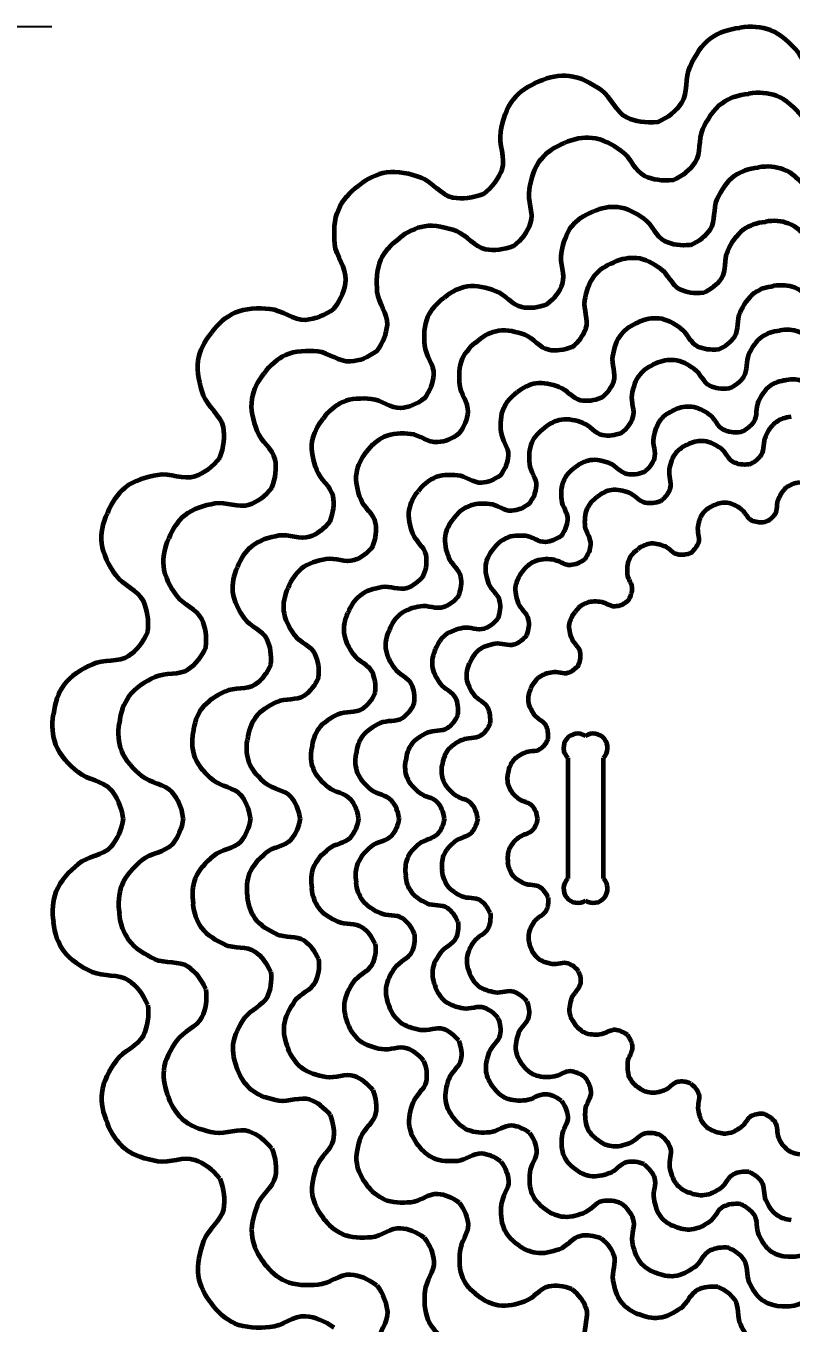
# Model space of a CAD drawing. Header units: millimetres. Extents: x -62 to 553, y -34 to 392.
# Drawn here: x 373.1 to 458.7, y 47.9 to 193 of the extents above; entities that cross this region are included whole.
import ezdxf

# ---------------------------------------------------------------- set-up
doc = ezdxf.new("R2010")
doc.units = ezdxf.units.MM
doc.linetypes.add('K5LT32768', pattern=[0])
doc.linetypes.add('K5LT_THIN', pattern=[0])
doc.styles.add('KDIMTEXTSTYLE', font='GOST_AU.SHX', dxfattribs={"width": 0.96, "oblique": 15, "height": 5})
doc.dimstyles.new('KDIMSTYLE (1.00)', dxfattribs={"dimtxt": 5, "dimasz": 1, "dimexe": 2, "dimexo": 0, "dimgap": 1, "dimtad": 1, "dimtxsty": 'KDIMTEXTSTYLE', "dimsah": 1, "dimcen": 0, "dimdle": 1, "dimadec": 0, "dimazin": 0, "dimtfac": 0.667, "dimtmove": 0, "dimatfit": 3, "dimfxl": 1, "dimtvp": 1, "dimtolj": 1, "dimtzin": 0, "dimarcsym": 0})

# ---------------------------------------------------------------- blocks, each defined once
blk = doc.blocks.new('KDIMARROW_01')
blk.add_hatch(color=0).paths.add_polyline_path([(0, 0), (-5, 0.66), (-4.5, 0), (-5, -0.66)])
at = {"color": 0, "linetype": 'K5LT_THIN', "lineweight": 18}
for p, q in [((-4.5, 0), (-5, 0.66)), ((-5, 0.66), (0, 0)), ((0, 0), (-5, -0.66)), ((-5, -0.66), (-4.5, 0)), ((0, 0), (-1, 0))]:
    blk.add_line(p, q, dxfattribs=at)

msp = doc.modelspace()

# ---------------------------------------------------------------- linework, layer by layer
at = {"color": 30, "linetype": 'K5LT32768', "lineweight": 60, "true_color": 0xff8000}
for p, q in [((433.708, 111.125), (433.708, 97.615)), ((437.708, 97.615), (437.708, 111.125))]:
    msp.add_line(p, q, dxfattribs=at)
for centre, start, end in [((434.83, 112.248), 56.4451, 225), ((436.585, 112.248), 315, 123.5549), ((434.83, 96.493), 135, 303.5549), ((436.585, 96.493), 236.4451, 45)]:
    msp.add_arc(centre, 1.588, start, end, dxfattribs=at)
for points in [[(443.745, 182.292), (444.95, 182.819), (445.859, 183.534), (446.473, 184.437), (447.21, 185.521), (446.829, 187.267), (447.402, 188.502), (447.944, 189.67), (448.712, 190.952), (449.736, 191.682), (450.629, 192.319), (451.709, 192.712), (452.976, 192.84)], [(464.624, 185.041), (463.323, 185.238), (462.26, 185.693), (461.433, 186.406), (460.441, 187.263), (460.357, 189.048), (459.484, 190.093), (458.658, 191.08), (457.584, 192.12), (456.407, 192.56), (455.379, 192.945), (454.234, 193.044), (452.976, 192.84)], [(443.745, 182.292), (442.437, 182.146), (441.292, 182.311), (440.31, 182.785), (439.129, 183.356), (438.586, 185.059), (437.472, 185.841), (436.419, 186.582), (435.113, 187.308), (433.861, 187.429), (432.769, 187.534), (431.638, 187.334), (430.476, 186.811)], [(424.288, 174.233), (425.316, 175.054), (426.01, 175.98), (426.369, 177.011), (426.8, 178.249), (425.98, 179.837), (426.214, 181.178), (426.435, 182.446), (426.845, 183.883), (427.645, 184.854), (428.343, 185.7), (429.284, 186.359), (430.476, 186.811)], [(445.486, 175.793), (446.591, 176.277), (447.424, 176.932), (447.987, 177.759), (448.662, 178.753), (448.313, 180.354), (448.838, 181.485), (449.335, 182.556), (450.039, 183.731), (450.977, 184.4), (451.796, 184.984), (452.786, 185.344), (453.948, 185.462)], [(464.624, 178.313), (463.431, 178.494), (462.457, 178.911), (461.7, 179.564), (460.79, 180.35), (460.713, 181.986), (459.912, 182.943), (459.155, 183.849), (458.171, 184.802), (457.092, 185.205), (456.15, 185.557), (455.101, 185.649), (453.948, 185.462)], [(445.486, 175.793), (444.287, 175.66), (443.238, 175.81), (442.337, 176.245), (441.255, 176.768), (440.758, 178.329), (439.737, 179.047), (438.771, 179.725), (437.574, 180.391), (436.427, 180.501), (435.426, 180.598), (434.389, 180.414), (433.324, 179.935)], [(427.652, 168.407), (428.594, 169.159), (429.23, 170.008), (429.559, 170.952), (429.954, 172.087), (429.203, 173.543), (429.417, 174.772), (429.62, 175.935), (429.996, 177.252), (430.729, 178.141), (431.369, 178.917), (432.232, 179.521), (433.324, 179.935)], [(447.433, 168.526), (448.426, 168.96), (449.174, 169.549), (449.679, 170.292), (450.286, 171.184), (449.973, 172.622), (450.445, 173.639), (450.891, 174.6), (451.523, 175.656), (452.366, 176.257), (453.101, 176.781), (453.99, 177.105), (455.034, 177.21)], [(464.624, 170.789), (463.553, 170.952), (462.677, 171.326), (461.997, 171.913), (461.18, 172.618), (461.111, 174.089), (460.392, 174.948), (459.712, 175.761), (458.828, 176.617), (457.858, 176.98), (457.012, 177.296), (456.07, 177.378), (455.034, 177.21)], [(424.288, 174.233), (423.063, 173.754), (421.915, 173.616), (420.843, 173.82), (419.555, 174.066), (418.589, 175.57), (417.311, 176.038), (416.102, 176.48), (414.653, 176.844), (413.412, 176.637), (412.33, 176.455), (411.289, 175.969), (410.302, 175.164)], [(407.581, 161.413), (408.361, 162.472), (408.791, 163.546), (408.871, 164.634), (408.968, 165.942), (407.764, 167.264), (407.643, 168.62), (407.529, 169.902), (407.553, 171.396), (408.074, 172.54), (408.529, 173.539), (409.268, 174.419), (410.302, 175.164)], [(447.433, 168.526), (446.357, 168.406), (445.414, 168.541), (444.605, 168.932), (443.633, 169.402), (443.186, 170.804), (442.269, 171.448), (441.402, 172.058), (440.326, 172.656), (439.296, 172.755), (438.397, 172.842), (437.465, 172.677), (436.508, 172.246)], [(431.414, 161.891), (432.26, 162.567), (432.831, 163.329), (433.127, 164.177), (433.482, 165.197), (432.807, 166.505), (433, 167.609), (433.182, 168.653), (433.519, 169.836), (434.178, 170.635), (434.752, 171.332), (435.528, 171.874), (436.508, 172.246)], [(427.652, 168.407), (426.529, 167.967), (425.477, 167.841), (424.494, 168.028), (423.314, 168.253), (422.429, 169.632), (421.257, 170.061), (420.149, 170.466), (418.82, 170.8), (417.683, 170.609), (416.692, 170.444), (415.737, 169.998), (414.832, 169.26)], [(448.867, 163.175), (449.777, 163.573), (450.463, 164.113), (450.926, 164.794), (451.482, 165.612), (451.194, 166.93), (451.627, 167.862), (452.036, 168.743), (452.616, 169.711), (453.388, 170.262), (454.062, 170.742), (454.877, 171.039), (455.834, 171.136)], [(464.624, 165.25), (463.642, 165.399), (462.84, 165.742), (462.216, 166.28), (461.467, 166.927), (461.404, 168.274), (460.745, 169.062), (460.121, 169.807), (459.311, 170.592), (458.423, 170.924), (457.647, 171.214), (456.783, 171.289), (455.834, 171.136)], [(412.338, 156.656), (413.053, 157.627), (413.448, 158.611), (413.521, 159.608), (413.609, 160.807), (412.506, 162.018), (412.396, 163.261), (412.291, 164.437), (412.313, 165.806), (412.79, 166.855), (413.207, 167.77), (413.885, 168.577), (414.832, 169.26)], [(448.867, 163.175), (447.88, 163.065), (447.016, 163.189), (446.275, 163.547), (445.384, 163.978), (444.974, 165.263), (444.133, 165.854), (443.338, 166.412), (442.353, 166.961), (441.408, 167.052), (440.584, 167.131), (439.73, 166.98), (438.853, 166.586)], [(434.184, 157.093), (434.96, 157.713), (435.483, 158.412), (435.754, 159.19), (436.079, 160.124), (435.46, 161.323), (435.637, 162.334), (435.804, 163.292), (436.113, 164.376), (436.717, 165.108), (437.244, 165.747), (437.954, 166.244), (438.853, 166.586)], [(464.624, 158.688), (463.748, 158.821), (463.032, 159.128), (462.476, 159.608), (461.807, 160.185), (461.751, 161.387), (461.163, 162.09), (460.607, 162.755), (459.884, 163.455), (459.091, 163.752), (458.399, 164.01), (457.628, 164.077), (456.781, 163.94)], [(417.658, 151.335), (418.301, 152.208), (418.655, 153.092), (418.721, 153.988), (418.8, 155.064), (417.809, 156.153), (417.71, 157.269), (417.616, 158.325), (417.635, 159.555), (418.065, 160.497), (418.439, 161.319), (419.048, 162.043), (419.899, 162.657)], [(431.414, 161.891), (430.405, 161.496), (429.46, 161.383), (428.577, 161.551), (427.517, 161.753), (426.722, 162.992), (425.67, 163.377), (424.674, 163.741), (423.481, 164.04), (422.46, 163.869), (421.569, 163.72), (420.712, 163.32), (419.899, 162.657)], [(450.565, 156.838), (451.377, 157.193), (451.989, 157.674), (452.402, 158.282), (452.898, 159.012), (452.642, 160.188), (453.028, 161.019), (453.393, 161.805), (453.91, 162.668), (454.599, 163.16), (455.2, 163.589), (455.928, 163.853), (456.781, 163.94)], [(407.581, 161.413), (406.522, 160.633), (405.448, 160.203), (404.36, 160.123), (403.052, 160.026), (401.73, 161.23), (400.374, 161.35), (399.092, 161.465), (397.598, 161.441), (396.454, 160.92), (395.455, 160.465), (394.575, 159.726), (393.83, 158.692)], [(437.465, 151.411), (438.157, 151.964), (438.623, 152.588), (438.865, 153.281), (439.156, 154.115), (438.603, 155.185), (438.761, 156.087), (438.91, 156.941), (439.186, 157.909), (439.725, 158.562), (440.194, 159.132), (440.829, 159.576), (441.631, 159.88)], [(450.565, 156.838), (449.685, 156.739), (448.914, 156.85), (448.252, 157.17), (447.457, 157.554), (447.092, 158.7), (446.342, 159.227), (445.632, 159.726), (444.753, 160.215), (443.91, 160.296), (443.175, 160.367), (442.413, 160.232), (441.631, 159.88)], [(394.761, 144.706), (395.24, 145.931), (395.378, 147.079), (395.174, 148.151), (394.928, 149.439), (393.424, 150.404), (392.956, 151.683), (392.514, 152.892), (392.15, 154.341), (392.357, 155.581), (392.538, 156.664), (393.025, 157.705), (393.83, 158.692)], [(434.184, 157.093), (433.259, 156.732), (432.393, 156.628), (431.584, 156.782), (430.612, 156.967), (429.883, 158.103), (428.918, 158.455), (428.006, 158.789), (426.912, 159.064), (425.976, 158.907), (425.16, 158.771), (424.374, 158.404), (423.629, 157.796)], [(451.738, 152.462), (452.481, 152.787), (453.043, 153.228), (453.421, 153.785), (453.876, 154.455), (453.641, 155.532), (453.995, 156.294), (454.329, 157.015), (454.803, 157.806), (455.435, 158.257), (455.986, 158.65), (456.653, 158.892), (457.435, 158.972)], [(464.624, 154.158), (463.821, 154.28), (463.165, 154.561), (462.655, 155.001), (462.042, 155.53), (461.99, 156.632), (461.451, 157.276), (460.942, 157.886), (460.279, 158.527), (459.552, 158.799), (458.918, 159.036), (458.212, 159.098), (457.435, 158.972)], [(421.575, 147.419), (422.164, 148.218), (422.489, 149.028), (422.549, 149.85), (422.622, 150.836), (421.714, 151.834), (421.623, 152.857), (421.536, 153.825), (421.554, 154.952), (421.948, 155.816), (422.291, 156.569), (422.849, 157.233), (423.629, 157.796)], [(412.338, 156.656), (411.367, 155.941), (410.383, 155.546), (409.386, 155.473), (408.187, 155.385), (406.975, 156.487), (405.733, 156.598), (404.557, 156.703), (403.188, 156.681), (402.139, 156.203), (401.224, 155.786), (400.417, 155.109), (399.734, 154.162)], [(451.738, 152.462), (450.931, 152.372), (450.224, 152.473), (449.618, 152.766), (448.889, 153.118), (448.554, 154.169), (447.866, 154.652), (447.216, 155.109), (446.41, 155.558), (445.638, 155.632), (444.964, 155.697), (444.266, 155.573), (443.548, 155.251)], [(400.587, 141.342), (401.027, 142.465), (401.153, 143.517), (400.966, 144.5), (400.741, 145.68), (399.362, 146.565), (398.933, 147.737), (398.528, 148.845), (398.194, 150.174), (398.384, 151.31), (398.55, 152.302), (398.996, 153.257), (399.734, 154.162)], [(439.73, 147.488), (440.364, 147.995), (440.792, 148.566), (441.013, 149.202), (441.28, 149.966), (440.774, 150.947), (440.918, 151.774), (441.055, 152.557), (441.308, 153.444), (441.801, 154.043), (442.232, 154.565), (442.813, 154.972), (443.548, 155.251)], [(437.465, 151.411), (436.64, 151.088), (435.866, 150.996), (435.145, 151.133), (434.277, 151.299), (433.627, 152.312), (432.767, 152.626), (431.952, 152.924), (430.976, 153.169), (430.141, 153.03), (429.413, 152.908), (428.712, 152.58), (428.047, 152.038)], [(453.049, 147.568), (453.717, 147.861), (454.221, 148.257), (454.561, 148.757), (454.97, 149.358), (454.759, 150.327), (455.076, 151.011), (455.377, 151.658), (455.803, 152.369), (456.37, 152.774), (456.865, 153.127), (457.464, 153.345), (458.167, 153.416)], [(464.624, 149.092), (463.903, 149.202), (463.313, 149.454), (462.855, 149.849), (462.305, 150.324), (462.258, 151.314), (461.774, 151.893), (461.316, 152.44), (460.721, 153.017), (460.068, 153.261), (459.499, 153.474), (458.864, 153.529), (458.167, 153.416)], [(417.658, 151.335), (416.786, 150.693), (415.902, 150.339), (415.006, 150.273), (413.93, 150.194), (412.841, 151.184), (411.725, 151.284), (410.669, 151.378), (409.439, 151.359), (408.497, 150.929), (407.675, 150.555), (406.951, 149.946), (406.337, 149.095)], [(426.215, 142.779), (426.74, 143.492), (427.03, 144.215), (427.084, 144.948), (427.149, 145.828), (426.338, 146.719), (426.257, 147.631), (426.18, 148.495), (426.196, 149.501), (426.547, 150.271), (426.853, 150.944), (427.351, 151.536), (428.047, 152.038)], [(442.263, 143.101), (442.832, 143.556), (443.217, 144.069), (443.416, 144.64), (443.655, 145.327), (443.2, 146.207), (443.33, 146.951), (443.453, 147.654), (443.68, 148.451), (444.123, 148.988), (444.51, 149.458), (445.032, 149.823), (445.693, 150.074)], [(453.049, 147.568), (452.324, 147.487), (451.689, 147.579), (451.145, 147.842), (450.49, 148.158), (450.189, 149.102), (449.572, 149.536), (448.988, 149.946), (448.264, 150.349), (447.57, 150.416), (446.964, 150.474), (446.337, 150.363), (445.693, 150.074)], [(407.103, 137.58), (407.498, 138.588), (407.611, 139.534), (407.443, 140.416), (407.241, 141.477), (406.002, 142.272), (405.617, 143.324), (405.253, 144.32), (404.954, 145.513), (405.124, 146.534), (405.273, 147.425), (405.674, 148.282), (406.337, 149.095)], [(439.73, 147.488), (438.973, 147.192), (438.265, 147.107), (437.603, 147.233), (436.808, 147.385), (436.212, 148.313), (435.423, 148.602), (434.677, 148.875), (433.783, 149.099), (433.017, 148.971), (432.349, 148.86), (431.707, 148.56), (431.098, 148.062)], [(454.014, 143.966), (454.627, 144.234), (455.089, 144.597), (455.4, 145.055), (455.775, 145.606), (455.581, 146.494), (455.873, 147.121), (456.148, 147.715), (456.538, 148.366), (457.058, 148.737), (457.512, 149.061), (458.061, 149.26), (458.705, 149.326)], [(421.575, 147.419), (420.776, 146.83), (419.966, 146.505), (419.144, 146.445), (418.158, 146.372), (417.16, 147.28), (416.137, 147.371), (415.169, 147.458), (414.041, 147.44), (413.178, 147.046), (412.424, 146.703), (411.76, 146.145), (411.198, 145.365)], [(429.418, 139.576), (429.9, 140.23), (430.165, 140.892), (430.215, 141.564), (430.274, 142.371), (429.531, 143.187), (429.457, 144.023), (429.386, 144.815), (429.401, 145.737), (429.723, 146.443), (430.003, 147.059), (430.46, 147.602), (431.098, 148.062)], [(411.9, 134.81), (412.262, 135.735), (412.366, 136.601), (412.212, 137.41), (412.027, 138.382), (410.891, 139.111), (410.538, 140.075), (410.205, 140.988), (409.93, 142.082), (410.087, 143.018), (410.223, 143.834), (410.59, 144.62), (411.198, 145.365)], [(444.128, 139.871), (444.65, 140.288), (445.002, 140.758), (445.185, 141.282), (445.404, 141.911), (444.987, 142.718), (445.106, 143.399), (445.219, 144.044), (445.427, 144.774), (445.833, 145.267), (446.188, 145.697), (446.666, 146.032), (447.272, 146.262)], [(454.014, 143.966), (453.35, 143.891), (452.768, 143.975), (452.269, 144.216), (451.669, 144.506), (451.393, 145.371), (450.827, 145.769), (450.292, 146.145), (449.628, 146.514), (448.992, 146.576), (448.437, 146.629), (447.862, 146.527), (447.272, 146.262)], [(394.761, 144.706), (393.939, 143.678), (393.014, 142.984), (391.983, 142.625), (390.745, 142.194), (389.157, 143.014), (387.816, 142.78), (386.548, 142.559), (385.111, 142.149), (384.14, 141.349), (383.294, 140.651), (382.635, 139.71), (382.183, 138.518)], [(442.263, 143.101), (441.583, 142.835), (440.947, 142.759), (440.353, 142.872), (439.639, 143.008), (439.103, 143.842), (438.395, 144.101), (437.724, 144.346), (436.921, 144.548), (436.233, 144.433), (435.633, 144.333), (435.056, 144.063), (434.509, 143.617)], [(426.215, 142.779), (425.502, 142.254), (424.779, 141.964), (424.046, 141.91), (423.165, 141.845), (422.275, 142.656), (421.362, 142.737), (420.499, 142.814), (419.493, 142.798), (418.722, 142.447), (418.05, 142.14), (417.458, 141.643), (416.956, 140.947)], [(433, 135.993), (433.433, 136.581), (433.671, 137.176), (433.716, 137.779), (433.769, 138.504), (433.102, 139.237), (433.035, 139.989), (432.972, 140.7), (432.985, 141.528), (433.274, 142.162), (433.526, 142.716), (433.936, 143.203), (434.509, 143.617)], [(400.587, 141.342), (399.835, 140.399), (398.986, 139.764), (398.041, 139.435), (396.907, 139.039), (395.451, 139.791), (394.222, 139.577), (393.059, 139.374), (391.742, 138.998), (390.853, 138.265), (390.077, 137.625), (389.473, 136.762), (389.058, 135.67)], [(417.583, 131.529), (417.905, 132.354), (417.998, 133.128), (417.861, 133.849), (417.695, 134.717), (416.682, 135.367), (416.367, 136.227), (416.07, 137.041), (415.825, 138.017), (415.964, 138.852), (416.086, 139.581), (416.414, 140.282), (416.956, 140.947)], [(444.128, 139.871), (443.505, 139.627), (442.921, 139.557), (442.377, 139.661), (441.722, 139.786), (441.232, 140.55), (440.582, 140.788), (439.968, 141.012), (439.231, 141.197), (438.601, 141.092), (438.051, 141), (437.522, 140.753), (437.02, 140.343)], [(455.75, 137.487), (456.262, 137.711), (456.649, 138.015), (456.91, 138.398), (457.223, 138.859), (457.061, 139.601), (457.304, 140.126), (457.535, 140.622), (457.861, 141.167), (458.296, 141.478), (458.676, 141.748), (459.135, 141.915), (459.674, 141.97)], [(429.418, 139.576), (428.764, 139.094), (428.102, 138.829), (427.43, 138.779), (426.623, 138.72), (425.807, 139.463), (424.97, 139.537), (424.179, 139.608), (423.257, 139.593), (422.551, 139.271), (421.934, 138.99), (421.391, 138.534), (420.932, 137.896)], [(435.638, 133.356), (436.034, 133.894), (436.253, 134.44), (436.294, 134.993), (436.342, 135.657), (435.731, 136.329), (435.67, 137.018), (435.611, 137.67), (435.624, 138.429), (435.888, 139.01), (436.12, 139.518), (436.495, 139.965), (437.02, 140.343)], [(447.481, 134.062), (447.918, 134.411), (448.213, 134.804), (448.365, 135.242), (448.549, 135.769), (448.2, 136.444), (448.3, 137.013), (448.394, 137.553), (448.568, 138.163), (448.908, 138.576), (449.204, 138.935), (449.604, 139.215), (450.111, 139.408)], [(455.75, 137.487), (455.194, 137.425), (454.708, 137.495), (454.29, 137.697), (453.788, 137.939), (453.558, 138.663), (453.084, 138.995), (452.637, 139.31), (452.082, 139.619), (451.55, 139.67), (451.086, 139.715), (450.605, 139.63), (450.111, 139.408)], [(386.702, 125.249), (386.848, 126.557), (386.683, 127.702), (386.209, 128.684), (385.638, 129.865), (383.935, 130.408), (383.153, 131.522), (382.412, 132.575), (381.686, 133.881), (381.565, 135.133), (381.46, 136.225), (381.66, 137.356), (382.183, 138.518)], [(407.103, 137.58), (406.427, 136.733), (405.665, 136.163), (404.816, 135.867), (403.797, 135.512), (402.489, 136.187), (401.385, 135.994), (400.341, 135.812), (399.158, 135.475), (398.359, 134.816), (397.662, 134.242), (397.12, 133.466), (396.747, 132.485)], [(421.506, 129.264), (421.802, 130.02), (421.887, 130.729), (421.761, 131.391), (421.609, 132.186), (420.681, 132.781), (420.392, 133.57), (420.119, 134.317), (419.894, 135.211), (420.023, 135.977), (420.134, 136.644), (420.434, 137.287), (420.932, 137.896)], [(393.2, 123.508), (393.334, 124.706), (393.184, 125.756), (392.748, 126.656), (392.226, 127.739), (390.665, 128.236), (389.947, 129.257), (389.269, 130.223), (388.603, 131.42), (388.492, 132.567), (388.396, 133.568), (388.579, 134.605), (389.058, 135.67)], [(433, 135.993), (432.413, 135.561), (431.818, 135.322), (431.215, 135.278), (430.49, 135.225), (429.757, 135.892), (429.005, 135.959), (428.294, 136.022), (427.466, 136.009), (426.832, 135.72), (426.278, 135.468), (425.79, 135.058), (425.377, 134.485)], [(447.481, 134.062), (446.96, 133.858), (446.472, 133.8), (446.017, 133.886), (445.469, 133.991), (445.059, 134.63), (444.516, 134.829), (444.002, 135.017), (443.386, 135.172), (442.859, 135.083), (442.399, 135.006), (441.957, 134.8), (441.537, 134.457)], [(411.9, 134.81), (411.281, 134.034), (410.582, 133.511), (409.804, 133.24), (408.87, 132.915), (407.671, 133.533), (406.659, 133.357), (405.702, 133.19), (404.618, 132.88), (403.885, 132.277), (403.247, 131.75), (402.75, 131.04), (402.408, 130.141)], [(425.893, 126.731), (426.159, 127.41), (426.235, 128.047), (426.122, 128.641), (425.986, 129.355), (425.152, 129.891), (424.893, 130.599), (424.647, 131.27), (424.446, 132.073), (424.561, 132.761), (424.661, 133.36), (424.931, 133.938), (425.377, 134.485)], [(440.38, 128.613), (440.712, 129.064), (440.895, 129.52), (440.929, 129.982), (440.97, 130.538), (440.458, 131.1), (440.407, 131.676), (440.358, 132.221), (440.369, 132.856), (440.59, 133.342), (440.784, 133.767), (441.098, 134.141), (441.537, 134.457)], [(400.468, 121.561), (400.588, 122.637), (400.453, 123.58), (400.062, 124.389), (399.592, 125.361), (398.19, 125.808), (397.546, 126.725), (396.936, 127.592), (396.338, 128.667), (396.239, 129.698), (396.152, 130.597), (396.317, 131.529), (396.747, 132.485)], [(435.638, 133.356), (435.099, 132.96), (434.554, 132.741), (434.001, 132.7), (433.336, 132.651), (432.665, 133.263), (431.976, 133.324), (431.324, 133.382), (430.565, 133.37), (429.984, 133.105), (429.476, 132.874), (429.029, 132.499), (428.65, 131.973)], [(417.583, 131.529), (417.03, 130.837), (416.406, 130.37), (415.712, 130.129), (414.879, 129.838), (413.809, 130.39), (412.906, 130.233), (412.052, 130.084), (411.085, 129.808), (410.432, 129.269), (409.861, 128.799), (409.418, 128.165), (409.114, 127.363)], [(429.123, 124.866), (429.367, 125.489), (429.437, 126.072), (429.333, 126.617), (429.208, 127.272), (428.444, 127.762), (428.206, 128.412), (427.981, 129.026), (427.797, 129.763), (427.902, 130.393), (427.994, 130.943), (428.241, 131.472), (428.65, 131.973)], [(405.819, 120.127), (405.929, 121.114), (405.805, 121.978), (405.446, 122.719), (405.016, 123.61), (403.731, 124.02), (403.14, 124.861), (402.581, 125.655), (402.033, 126.641), (401.942, 127.586), (401.863, 128.41), (402.014, 129.264), (402.408, 130.141)], [(421.506, 129.264), (420.999, 128.63), (420.428, 128.202), (419.792, 127.98), (419.027, 127.714), (418.047, 128.22), (417.22, 128.076), (416.437, 127.939), (415.55, 127.686), (414.951, 127.193), (414.429, 126.762), (414.022, 126.181), (413.743, 125.446)], [(440.38, 128.613), (439.93, 128.282), (439.474, 128.099), (439.011, 128.065), (438.456, 128.024), (437.894, 128.535), (437.318, 128.587), (436.773, 128.635), (436.138, 128.625), (435.651, 128.404), (435.227, 128.21), (434.853, 127.896), (434.536, 127.457)], [(412.156, 118.429), (412.255, 119.309), (412.144, 120.08), (411.824, 120.742), (411.44, 121.537), (410.293, 121.902), (409.766, 122.652), (409.268, 123.361), (408.779, 124.241), (408.698, 125.083), (408.627, 125.819), (408.762, 126.581), (409.114, 127.363)], [(425.893, 126.731), (425.438, 126.161), (424.925, 125.777), (424.353, 125.578), (423.667, 125.339), (422.787, 125.793), (422.043, 125.664), (421.34, 125.541), (420.543, 125.314), (420.005, 124.87), (419.536, 124.484), (419.171, 123.962), (418.92, 123.301)], [(434.932, 121.513), (435.136, 122.033), (435.194, 122.522), (435.107, 122.977), (435.003, 123.524), (434.364, 123.935), (434.165, 124.478), (433.977, 124.992), (433.822, 125.608), (433.911, 126.135), (433.987, 126.595), (434.194, 127.037), (434.536, 127.457)], [(386.702, 125.249), (386.174, 124.044), (385.46, 123.135), (384.557, 122.521), (383.473, 121.784), (381.727, 122.165), (380.492, 121.592), (379.324, 121.05), (378.042, 120.282), (377.312, 119.258), (376.675, 118.365), (376.282, 117.285), (376.154, 116.017)], [(416.532, 117.256), (416.622, 118.063), (416.521, 118.77), (416.228, 119.376), (415.876, 120.105), (414.825, 120.44), (414.342, 121.127), (413.885, 121.778), (413.436, 122.584), (413.362, 123.356), (413.297, 124.03), (413.421, 124.728), (413.743, 125.446)], [(429.123, 124.866), (428.706, 124.344), (428.236, 123.992), (427.712, 123.809), (427.083, 123.59), (426.276, 124.007), (425.594, 123.888), (424.95, 123.775), (424.22, 123.567), (423.727, 123.161), (423.296, 122.806), (422.962, 122.328), (422.732, 121.722)], [(393.2, 123.508), (392.717, 122.403), (392.062, 121.57), (391.235, 121.007), (390.241, 120.332), (388.64, 120.681), (387.508, 120.156), (386.438, 119.659), (385.263, 118.955), (384.594, 118.017), (384.01, 117.198), (383.65, 116.208), (383.532, 115.046)], [(421.425, 115.945), (421.506, 116.67), (421.415, 117.305), (421.152, 117.849), (420.836, 118.504), (419.892, 118.805), (419.458, 119.422), (419.048, 120.006), (418.645, 120.73), (418.578, 121.424), (418.52, 122.03), (418.631, 122.657), (418.92, 123.301)], [(400.468, 121.561), (400.034, 120.568), (399.445, 119.82), (398.702, 119.314), (397.81, 118.708), (396.372, 119.021), (395.355, 118.549), (394.394, 118.103), (393.338, 117.471), (392.737, 116.628), (392.212, 115.893), (391.889, 115.004), (391.783, 113.96)], [(425.028, 114.98), (425.102, 115.644), (425.019, 116.226), (424.778, 116.725), (424.488, 117.325), (423.622, 117.601), (423.225, 118.167), (422.849, 118.702), (422.479, 119.366), (422.418, 120.002), (422.365, 120.557), (422.466, 121.132), (422.732, 121.722)], [(434.932, 121.513), (434.583, 121.076), (434.189, 120.781), (433.752, 120.629), (433.225, 120.445), (432.55, 120.794), (431.98, 120.694), (431.441, 120.6), (430.831, 120.426), (430.418, 120.086), (430.058, 119.79), (429.779, 119.389), (429.586, 118.883)], [(405.819, 120.127), (405.421, 119.217), (404.881, 118.531), (404.2, 118.068), (403.382, 117.512), (402.064, 117.799), (401.132, 117.367), (400.251, 116.958), (399.283, 116.378), (398.732, 115.606), (398.251, 114.932), (397.955, 114.117), (397.858, 113.16)], [(412.156, 118.429), (411.801, 117.617), (411.32, 117.005), (410.712, 116.592), (409.982, 116.095), (408.806, 116.352), (407.975, 115.966), (407.189, 115.601), (406.325, 115.084), (405.834, 114.395), (405.405, 113.793), (405.14, 113.066), (405.054, 112.213)], [(431.507, 113.244), (431.569, 113.8), (431.499, 114.286), (431.297, 114.704), (431.055, 115.205), (430.331, 115.436), (429.998, 115.91), (429.684, 116.357), (429.375, 116.912), (429.324, 117.444), (429.279, 117.908), (429.364, 118.389), (429.586, 118.883)], [(416.532, 117.256), (416.207, 116.512), (415.765, 115.951), (415.209, 115.573), (414.539, 115.118), (413.461, 115.353), (412.699, 114.999), (411.979, 114.664), (411.187, 114.191), (410.737, 113.559), (410.344, 113.008), (410.101, 112.341), (410.022, 111.559)], [(383.953, 104.37), (383.756, 105.671), (383.3, 106.734), (382.588, 107.56), (381.731, 108.553), (379.946, 108.637), (378.901, 109.51), (377.914, 110.336), (376.874, 111.41), (376.434, 112.587), (376.049, 113.615), (375.95, 114.76), (376.154, 116.017)], [(390.681, 104.37), (390.5, 105.562), (390.083, 106.537), (389.429, 107.294), (388.644, 108.204), (387.008, 108.281), (386.051, 109.082), (385.145, 109.839), (384.192, 110.822), (383.789, 111.902), (383.436, 112.844), (383.345, 113.893), (383.532, 115.046)], [(421.425, 115.945), (421.133, 115.277), (420.737, 114.773), (420.237, 114.433), (419.636, 114.024), (418.667, 114.235), (417.983, 113.917), (417.336, 113.617), (416.625, 113.191), (416.22, 112.624), (415.867, 112.129), (415.649, 111.53), (415.578, 110.827)], [(425.028, 114.98), (424.76, 114.367), (424.397, 113.905), (423.939, 113.593), (423.388, 113.219), (422.5, 113.413), (421.873, 113.121), (421.279, 112.846), (420.628, 112.456), (420.257, 111.935), (419.933, 111.482), (419.734, 110.933), (419.668, 110.289)], [(398.205, 104.37), (398.042, 105.441), (397.668, 106.317), (397.081, 106.997), (396.375, 107.814), (394.905, 107.883), (394.046, 108.602), (393.232, 109.282), (392.376, 110.166), (392.014, 111.136), (391.697, 111.982), (391.616, 112.924), (391.783, 113.96)], [(431.507, 113.244), (431.283, 112.732), (430.979, 112.345), (430.595, 112.084), (430.135, 111.771), (429.392, 111.933), (428.868, 111.689), (428.371, 111.459), (427.827, 111.133), (427.516, 110.698), (427.245, 110.318), (427.079, 109.859), (427.024, 109.32)], [(403.744, 104.37), (403.595, 105.352), (403.252, 106.154), (402.714, 106.778), (402.067, 107.527), (400.72, 107.59), (399.932, 108.249), (399.186, 108.872), (398.402, 109.683), (398.07, 110.571), (397.78, 111.347), (397.704, 112.211), (397.858, 113.16)], [(410.305, 104.37), (410.172, 105.246), (409.866, 105.962), (409.386, 106.518), (408.809, 107.187), (407.607, 107.243), (406.904, 107.831), (406.239, 108.387), (405.539, 109.11), (405.242, 109.903), (404.984, 110.595), (404.917, 111.366), (405.054, 112.213)], [(414.836, 104.37), (414.714, 105.173), (414.433, 105.829), (413.993, 106.339), (413.464, 106.952), (412.362, 107.004), (411.718, 107.542), (411.108, 108.052), (410.467, 108.715), (410.195, 109.442), (409.958, 110.076), (409.896, 110.782), (410.022, 111.559)], [(419.902, 104.37), (419.792, 105.091), (419.54, 105.681), (419.145, 106.139), (418.67, 106.689), (417.68, 106.736), (417.101, 107.22), (416.554, 107.678), (415.977, 108.273), (415.733, 108.926), (415.52, 109.495), (415.465, 110.13), (415.578, 110.827)], [(423.631, 104.37), (423.531, 105.031), (423.3, 105.572), (422.938, 105.991), (422.502, 106.496), (421.595, 106.538), (421.064, 106.982), (420.563, 107.402), (420.034, 107.947), (419.811, 108.546), (419.615, 109.068), (419.565, 109.65), (419.668, 110.289)], [(430.339, 104.37), (430.255, 104.923), (430.061, 105.375), (429.758, 105.726), (429.394, 106.148), (428.635, 106.184), (428.192, 106.555), (427.772, 106.906), (427.33, 107.362), (427.143, 107.862), (426.98, 108.299), (426.937, 108.786), (427.024, 109.32)], [(383.953, 104.37), (383.756, 103.069), (383.3, 102.006), (382.588, 101.18), (381.731, 100.187), (379.946, 100.103), (378.901, 99.23), (377.914, 98.404), (376.874, 97.331), (376.434, 96.153), (376.049, 95.125), (375.95, 93.981), (376.154, 92.723)], [(390.681, 104.37), (390.5, 103.178), (390.083, 102.203), (389.429, 101.446), (388.644, 100.536), (387.008, 100.459), (386.051, 99.659), (385.145, 98.902), (384.192, 97.918), (383.789, 96.838), (383.436, 95.896), (383.345, 94.847), (383.532, 93.694)], [(398.205, 104.37), (398.042, 103.299), (397.668, 102.424), (397.081, 101.744), (396.375, 100.926), (394.905, 100.857), (394.046, 100.138), (393.232, 99.458), (392.376, 98.574), (392.014, 97.605), (391.697, 96.759), (391.616, 95.816), (391.783, 94.781)], [(403.744, 104.37), (403.595, 103.389), (403.252, 102.586), (402.714, 101.963), (402.067, 101.213), (400.72, 101.15), (399.932, 100.491), (399.186, 99.868), (398.402, 99.058), (398.07, 98.169), (397.78, 97.393), (397.704, 96.53), (397.858, 95.58)], [(410.305, 104.37), (410.172, 103.494), (409.866, 102.778), (409.386, 102.222), (408.809, 101.554), (407.607, 101.497), (406.904, 100.909), (406.239, 100.353), (405.539, 99.63), (405.242, 98.837), (404.984, 98.145), (404.917, 97.375), (405.054, 96.528)], [(414.836, 104.37), (414.714, 103.567), (414.433, 102.911), (413.993, 102.401), (413.464, 101.789), (412.362, 101.737), (411.718, 101.198), (411.108, 100.688), (410.467, 100.026), (410.195, 99.299), (409.958, 98.665), (409.896, 97.958), (410.022, 97.182)], [(419.902, 104.37), (419.792, 103.649), (419.54, 103.06), (419.145, 102.602), (418.67, 102.051), (417.68, 102.005), (417.101, 101.521), (416.554, 101.063), (415.977, 100.468), (415.733, 99.815), (415.52, 99.245), (415.465, 98.61), (415.578, 97.913)], [(423.631, 104.37), (423.531, 103.709), (423.3, 103.169), (422.938, 102.749), (422.502, 102.245), (421.595, 102.202), (421.064, 101.758), (420.563, 101.339), (420.034, 100.793), (419.811, 100.195), (419.615, 99.673), (419.565, 99.091), (419.668, 98.452)], [(430.339, 104.37), (430.255, 103.817), (430.061, 103.365), (429.758, 103.014), (429.394, 102.592), (428.635, 102.557), (428.192, 102.186), (427.772, 101.835), (427.33, 101.378), (427.143, 100.878), (426.98, 100.441), (426.937, 99.955), (427.024, 99.42)], [(431.507, 95.497), (431.283, 96.009), (430.979, 96.395), (430.595, 96.656), (430.135, 96.969), (429.392, 96.807), (428.868, 97.051), (428.371, 97.281), (427.827, 97.608), (427.516, 98.043), (427.245, 98.422), (427.079, 98.881), (427.024, 99.42)], [(421.425, 92.795), (421.133, 93.463), (420.737, 93.968), (420.237, 94.308), (419.636, 94.716), (418.667, 94.505), (417.983, 94.823), (417.336, 95.123), (416.625, 95.549), (416.22, 96.116), (415.867, 96.612), (415.649, 97.21), (415.578, 97.913)], [(425.028, 93.761), (424.76, 94.373), (424.397, 94.835), (423.939, 95.147), (423.388, 95.521), (422.5, 95.328), (421.873, 95.619), (421.279, 95.895), (420.628, 96.285), (420.257, 96.805), (419.933, 97.259), (419.734, 97.808), (419.668, 98.452)], [(412.156, 90.312), (411.801, 91.123), (411.32, 91.735), (410.712, 92.149), (409.982, 92.645), (408.806, 92.388), (407.975, 92.774), (407.189, 93.139), (406.325, 93.656), (405.834, 94.345), (405.405, 94.947), (405.14, 95.674), (405.054, 96.528)], [(416.532, 91.484), (416.207, 92.228), (415.765, 92.789), (415.209, 93.168), (414.539, 93.623), (413.461, 93.388), (412.699, 93.741), (411.979, 94.076), (411.187, 94.55), (410.737, 95.182), (410.344, 95.733), (410.101, 96.399), (410.022, 97.182)], [(400.468, 87.18), (400.034, 88.172), (399.445, 88.921), (398.702, 89.426), (397.81, 90.033), (396.372, 89.719), (395.355, 90.191), (394.394, 90.637), (393.338, 91.269), (392.737, 92.112), (392.212, 92.848), (391.889, 93.737), (391.783, 94.781)], [(405.819, 88.613), (405.421, 89.523), (404.881, 90.209), (404.2, 90.672), (403.382, 91.229), (402.064, 90.941), (401.132, 91.374), (400.251, 91.783), (399.283, 92.362), (398.732, 93.135), (398.251, 93.809), (397.955, 94.624), (397.858, 95.58)], [(431.507, 95.497), (431.569, 94.941), (431.499, 94.454), (431.297, 94.037), (431.055, 93.535), (430.331, 93.304), (429.998, 92.831), (429.684, 92.383), (429.375, 91.828), (429.324, 91.296), (429.279, 90.832), (429.364, 90.351), (429.586, 89.857)], [(393.2, 85.232), (392.717, 86.337), (392.062, 87.171), (391.235, 87.733), (390.241, 88.409), (388.64, 88.059), (387.508, 88.585), (386.438, 89.082), (385.263, 89.785), (384.594, 90.724), (384.01, 91.542), (383.65, 92.532), (383.532, 93.694)], [(425.028, 93.761), (425.102, 93.096), (425.019, 92.514), (424.778, 92.015), (424.488, 91.415), (423.622, 91.139), (423.225, 90.573), (422.849, 90.038), (422.479, 89.374), (422.418, 88.739), (422.365, 88.184), (422.466, 87.609), (422.732, 87.018)], [(386.702, 83.491), (386.174, 84.696), (385.46, 85.606), (384.557, 86.219), (383.473, 86.956), (381.727, 86.575), (380.492, 87.148), (379.324, 87.691), (378.042, 88.458), (377.312, 89.482), (376.675, 90.375), (376.282, 91.455), (376.154, 92.723)], [(416.532, 91.484), (416.622, 90.677), (416.521, 89.97), (416.228, 89.364), (415.876, 88.635), (414.825, 88.3), (414.342, 87.613), (413.885, 86.963), (413.436, 86.157), (413.362, 85.384), (413.297, 84.71), (413.421, 84.012), (413.743, 83.295)], [(421.425, 92.795), (421.506, 92.07), (421.415, 91.436), (421.152, 90.891), (420.836, 90.237), (419.892, 89.935), (419.458, 89.318), (419.048, 88.734), (418.645, 88.01), (418.578, 87.316), (418.52, 86.711), (418.631, 86.083), (418.92, 85.439)], [(412.156, 90.312), (412.255, 89.431), (412.144, 88.66), (411.824, 87.999), (411.44, 87.204), (410.293, 86.838), (409.766, 86.088), (409.268, 85.379), (408.779, 84.5), (408.698, 83.657), (408.627, 82.922), (408.762, 82.16), (409.114, 81.377)], [(405.819, 88.613), (405.929, 87.627), (405.805, 86.763), (405.446, 86.021), (405.016, 85.13), (403.731, 84.72), (403.14, 83.88), (402.581, 83.085), (402.033, 82.099), (401.942, 81.155), (401.863, 80.331), (402.014, 79.477), (402.408, 78.6)], [(434.932, 87.228), (434.583, 87.664), (434.189, 87.959), (433.752, 88.112), (433.225, 88.295), (432.55, 87.947), (431.98, 88.046), (431.441, 88.14), (430.831, 88.314), (430.418, 88.654), (430.058, 88.951), (429.779, 89.351), (429.586, 89.857)], [(400.468, 87.18), (400.588, 86.103), (400.453, 85.16), (400.062, 84.352), (399.592, 83.38), (398.19, 82.932), (397.546, 82.015), (396.936, 81.148), (396.338, 80.073), (396.239, 79.042), (396.152, 78.143), (396.317, 77.212), (396.747, 76.255)], [(434.932, 87.228), (435.136, 86.707), (435.194, 86.219), (435.107, 85.763), (435.003, 85.216), (434.364, 84.806), (434.165, 84.262), (433.977, 83.748), (433.822, 83.132), (433.911, 82.605), (433.987, 82.146), (434.194, 81.703), (434.536, 81.283)], [(429.123, 83.874), (428.706, 84.396), (428.236, 84.749), (427.712, 84.931), (427.083, 85.15), (426.276, 84.734), (425.594, 84.853), (424.95, 84.965), (424.22, 85.173), (423.727, 85.58), (423.296, 85.934), (422.962, 86.413), (422.732, 87.018)], [(393.2, 85.232), (393.334, 84.034), (393.184, 82.984), (392.748, 82.084), (392.226, 81.002), (390.665, 80.504), (389.947, 79.483), (389.269, 78.518), (388.603, 77.321), (388.492, 76.173), (388.396, 75.172), (388.579, 74.135), (389.058, 73.07)], [(425.893, 82.009), (425.438, 82.579), (424.925, 82.963), (424.353, 83.162), (423.667, 83.402), (422.787, 82.947), (422.043, 83.077), (421.34, 83.199), (420.543, 83.427), (420.005, 83.87), (419.536, 84.257), (419.171, 84.779), (418.92, 85.439)], [(386.702, 83.491), (386.848, 82.184), (386.683, 81.039), (386.209, 80.056), (385.638, 78.876), (383.935, 78.332), (383.153, 77.219), (382.412, 76.165), (381.686, 74.859), (381.565, 73.608), (381.46, 72.516), (381.66, 71.384), (382.183, 70.222)], [(421.506, 79.476), (420.999, 80.11), (420.428, 80.538), (419.792, 80.76), (419.027, 81.026), (418.047, 80.52), (417.22, 80.665), (416.437, 80.801), (415.55, 81.054), (414.951, 81.548), (414.429, 81.978), (414.022, 82.56), (413.743, 83.295)], [(429.123, 83.874), (429.367, 83.251), (429.437, 82.668), (429.333, 82.123), (429.208, 81.469), (428.444, 80.978), (428.206, 80.329), (427.981, 79.714), (427.797, 78.978), (427.902, 78.348), (427.994, 77.798), (428.241, 77.269), (428.65, 76.767)], [(417.583, 77.211), (417.03, 77.903), (416.406, 78.37), (415.712, 78.612), (414.879, 78.902), (413.809, 78.35), (412.906, 78.508), (412.052, 78.657), (411.085, 78.933), (410.432, 79.471), (409.861, 79.941), (409.418, 80.575), (409.114, 81.377)], [(425.893, 82.009), (426.159, 81.33), (426.235, 80.693), (426.122, 80.099), (425.986, 79.385), (425.152, 78.85), (424.893, 78.141), (424.647, 77.471), (424.446, 76.667), (424.561, 75.98), (424.661, 75.38), (424.931, 74.803), (425.377, 74.255)], [(440.38, 80.127), (439.93, 80.459), (439.474, 80.641), (439.011, 80.675), (438.456, 80.716), (437.894, 80.205), (437.318, 80.154), (436.773, 80.105), (436.138, 80.115), (435.651, 80.337), (435.227, 80.53), (434.853, 80.844), (434.536, 81.283)], [(440.38, 80.127), (440.712, 79.677), (440.895, 79.22), (440.929, 78.758), (440.97, 78.202), (440.458, 77.64), (440.407, 77.064), (440.358, 76.519), (440.369, 75.884), (440.59, 75.398), (440.784, 74.974), (441.098, 74.6), (441.537, 74.283)], [(411.9, 73.93), (411.281, 74.706), (410.582, 75.229), (409.804, 75.5), (408.87, 75.826), (407.671, 75.207), (406.659, 75.384), (405.702, 75.551), (404.618, 75.86), (403.885, 76.463), (403.247, 76.99), (402.75, 77.701), (402.408, 78.6)], [(421.506, 79.476), (421.802, 78.72), (421.887, 78.011), (421.761, 77.35), (421.609, 76.555), (420.681, 75.959), (420.392, 75.17), (420.119, 74.424), (419.894, 73.529), (420.023, 72.764), (420.134, 72.096), (420.434, 71.453), (420.932, 70.844)], [(417.583, 77.211), (417.905, 76.386), (417.998, 75.613), (417.861, 74.891), (417.695, 74.024), (416.682, 73.374), (416.367, 72.513), (416.07, 71.699), (415.825, 70.723), (415.964, 69.888), (416.086, 69.159), (416.414, 68.458), (416.956, 67.793)], [(407.103, 71.161), (406.427, 72.007), (405.665, 72.578), (404.816, 72.873), (403.797, 73.229), (402.489, 72.553), (401.385, 72.746), (400.341, 72.928), (399.158, 73.266), (398.359, 73.924), (397.662, 74.499), (397.12, 75.274), (396.747, 76.255)], [(435.638, 75.384), (435.099, 75.781), (434.554, 75.999), (434.001, 76.04), (433.336, 76.089), (432.665, 75.477), (431.976, 75.416), (431.324, 75.358), (430.565, 75.37), (429.984, 75.635), (429.476, 75.866), (429.029, 76.242), (428.65, 76.767)], [(433, 72.747), (432.413, 73.179), (431.818, 73.418), (431.215, 73.462), (430.49, 73.516), (429.757, 72.849), (429.005, 72.782), (428.294, 72.718), (427.466, 72.731), (426.832, 73.02), (426.278, 73.273), (425.79, 73.682), (425.377, 74.255)], [(435.638, 75.384), (436.034, 74.846), (436.253, 74.3), (436.294, 73.747), (436.342, 73.083), (435.731, 72.411), (435.67, 71.722), (435.611, 71.071), (435.624, 70.311), (435.888, 69.73), (436.12, 69.223), (436.495, 68.776), (437.02, 68.397)], [(447.481, 74.678), (446.96, 74.882), (446.472, 74.941), (446.017, 74.854), (445.469, 74.75), (445.059, 74.11), (444.516, 73.911), (444.002, 73.723), (443.386, 73.569), (442.859, 73.657), (442.399, 73.734), (441.957, 73.941), (441.537, 74.283)], [(447.481, 74.678), (447.918, 74.329), (448.213, 73.936), (448.365, 73.498), (448.549, 72.972), (448.2, 72.297), (448.3, 71.727), (448.394, 71.188), (448.568, 70.577), (448.908, 70.165), (449.204, 69.805), (449.604, 69.525), (450.111, 69.333)], [(400.587, 67.399), (399.835, 68.341), (398.986, 68.976), (398.041, 69.305), (396.907, 69.701), (395.451, 68.949), (394.222, 69.164), (393.059, 69.367), (391.742, 69.742), (390.853, 70.475), (390.077, 71.115), (389.473, 71.978), (389.058, 73.07)], [(411.9, 73.93), (412.262, 73.006), (412.366, 72.139), (412.212, 71.33), (412.027, 70.358), (410.891, 69.63), (410.538, 68.665), (410.205, 67.752), (409.93, 66.659), (410.087, 65.723), (410.223, 64.906), (410.59, 64.12), (411.198, 63.375)], [(433, 72.747), (433.433, 72.16), (433.671, 71.564), (433.716, 70.961), (433.769, 70.236), (433.102, 69.503), (433.035, 68.752), (432.972, 68.041), (432.985, 67.212), (433.274, 66.578), (433.526, 66.025), (433.936, 65.537), (434.509, 65.124)], [(407.103, 71.161), (407.498, 70.152), (407.611, 69.206), (407.443, 68.324), (407.241, 67.263), (406.002, 66.469), (405.617, 65.416), (405.253, 64.421), (404.954, 63.227), (405.124, 62.206), (405.273, 61.315), (405.674, 60.458), (406.337, 59.645)], [(455.75, 71.253), (455.194, 71.315), (454.708, 71.246), (454.29, 71.044), (453.788, 70.801), (453.558, 70.078), (453.084, 69.745), (452.637, 69.43), (452.082, 69.122), (451.55, 69.07), (451.086, 69.026), (450.605, 69.111), (450.111, 69.333)], [(455.75, 71.253), (456.262, 71.029), (456.649, 70.725), (456.91, 70.342), (457.223, 69.881), (457.061, 69.139), (457.304, 68.614), (457.535, 68.118), (457.861, 67.573), (458.296, 67.263), (458.676, 66.992), (459.135, 66.825), (459.674, 66.77)], [(394.761, 64.035), (393.939, 65.063), (393.014, 65.756), (391.983, 66.115), (390.745, 66.546), (389.157, 65.726), (387.816, 65.96), (386.548, 66.182), (385.111, 66.592), (384.14, 67.391), (383.294, 68.089), (382.635, 69.031), (382.183, 70.222)], [(429.418, 69.165), (428.764, 69.646), (428.102, 69.912), (427.43, 69.961), (426.623, 70.02), (425.807, 69.278), (424.97, 69.203), (424.179, 69.133), (423.257, 69.147), (422.551, 69.469), (421.934, 69.75), (421.391, 70.206), (420.932, 70.844)], [(429.418, 69.165), (429.9, 68.511), (430.165, 67.848), (430.215, 67.177), (430.274, 66.369), (429.531, 65.554), (429.457, 64.717), (429.386, 63.925), (429.401, 63.003), (429.723, 62.297), (430.003, 61.681), (430.46, 61.138), (431.098, 60.678)], [(444.128, 68.87), (443.505, 69.113), (442.921, 69.183), (442.377, 69.08), (441.722, 68.955), (441.232, 68.19), (440.582, 67.953), (439.968, 67.728), (439.231, 67.543), (438.601, 67.649), (438.051, 67.741), (437.522, 67.988), (437.02, 68.397)], [(444.128, 68.87), (444.65, 68.452), (445.002, 67.982), (445.185, 67.458), (445.404, 66.829), (444.987, 66.022), (445.106, 65.341), (445.219, 64.696), (445.427, 63.966), (445.833, 63.473), (446.188, 63.043), (446.666, 62.708), (447.272, 62.478)], [(400.587, 67.399), (401.027, 66.276), (401.153, 65.223), (400.966, 64.241), (400.741, 63.06), (399.362, 62.175), (398.933, 61.003), (398.528, 59.895), (398.194, 58.567), (398.384, 57.43), (398.55, 56.438), (398.996, 55.484), (399.734, 54.579)], [(426.215, 65.961), (425.502, 66.487), (424.779, 66.776), (424.046, 66.83), (423.165, 66.895), (422.275, 66.085), (421.362, 66.003), (420.499, 65.926), (419.493, 65.942), (418.722, 66.294), (418.05, 66.6), (417.458, 67.098), (416.956, 67.793)], [(426.215, 65.961), (426.74, 65.248), (427.03, 64.525), (427.084, 63.792), (427.149, 62.912), (426.338, 62.022), (426.257, 61.109), (426.18, 60.245), (426.196, 59.239), (426.547, 58.469), (426.853, 57.797), (427.351, 57.204), (428.047, 56.703)], [(442.263, 65.64), (441.583, 65.906), (440.947, 65.982), (440.353, 65.869), (439.639, 65.732), (439.103, 64.898), (438.395, 64.639), (437.724, 64.394), (436.921, 64.192), (436.233, 64.307), (435.633, 64.408), (435.056, 64.677), (434.509, 65.124)], [(442.263, 65.64), (442.832, 65.184), (443.217, 64.671), (443.416, 64.1), (443.655, 63.414), (443.2, 62.533), (443.33, 61.79), (443.453, 61.087), (443.68, 60.29), (444.123, 59.752), (444.51, 59.283), (445.032, 58.918), (445.693, 58.667)], [(394.761, 64.035), (395.24, 62.81), (395.378, 61.661), (395.174, 60.589), (394.928, 59.301), (393.424, 58.336), (392.956, 57.058), (392.514, 55.848), (392.15, 54.399), (392.357, 53.159), (392.538, 52.077), (393.025, 51.036), (393.83, 50.048)], [(454.014, 64.775), (453.35, 64.849), (452.768, 64.765), (452.269, 64.524), (451.669, 64.234), (451.393, 63.369), (450.827, 62.971), (450.292, 62.595), (449.628, 62.226), (448.992, 62.165), (448.437, 62.111), (447.862, 62.213), (447.272, 62.478)], [(454.014, 64.775), (454.627, 64.507), (455.089, 64.144), (455.4, 63.685), (455.775, 63.134), (455.581, 62.247), (455.873, 61.619), (456.148, 61.026), (456.538, 60.374), (457.058, 60.003), (457.512, 59.68), (458.061, 59.48), (458.705, 59.415)], [(421.575, 61.322), (420.776, 61.911), (419.966, 62.235), (419.144, 62.296), (418.158, 62.368), (417.16, 61.46), (416.137, 61.369), (415.169, 61.283), (414.041, 61.301), (413.178, 61.694), (412.424, 62.037), (411.76, 62.595), (411.198, 63.375)], [(421.575, 61.322), (422.164, 60.522), (422.489, 59.712), (422.549, 58.891), (422.622, 57.904), (421.714, 56.906), (421.623, 55.883), (421.536, 54.915), (421.554, 53.788), (421.948, 52.924), (422.291, 52.171), (422.849, 51.507), (423.629, 50.945)], [(439.73, 61.252), (438.973, 61.548), (438.265, 61.633), (437.603, 61.507), (436.808, 61.356), (436.212, 60.427), (435.423, 60.138), (434.677, 59.865), (433.783, 59.641), (433.017, 59.769), (432.349, 59.881), (431.707, 60.181), (431.098, 60.678)], [(439.73, 61.252), (440.364, 60.745), (440.792, 60.174), (441.013, 59.538), (441.28, 58.774), (440.774, 57.794), (440.918, 56.966), (441.055, 56.183), (441.308, 55.296), (441.801, 54.698), (442.232, 54.175), (442.813, 53.769), (443.548, 53.49)], [(453.049, 61.172), (452.324, 61.253), (451.689, 61.162), (451.145, 60.899), (450.49, 60.582), (450.189, 59.638), (449.572, 59.204), (448.988, 58.794), (448.264, 58.391), (447.57, 58.324), (446.964, 58.266), (446.337, 58.377), (445.693, 58.667)], [(453.049, 61.172), (453.717, 60.88), (454.221, 60.483), (454.561, 59.983), (454.97, 59.382), (454.759, 58.414), (455.076, 57.729), (455.377, 57.082), (455.803, 56.371), (456.37, 55.966), (456.865, 55.613), (457.464, 55.396), (458.167, 55.324)], [(417.658, 57.405), (416.786, 58.047), (415.902, 58.401), (415.006, 58.467), (413.93, 58.547), (412.841, 57.556), (411.725, 57.456), (410.669, 57.362), (409.439, 57.382), (408.497, 57.811), (407.675, 58.186), (406.951, 58.794), (406.337, 59.645)], [(464.624, 59.648), (463.903, 59.539), (463.313, 59.286), (462.855, 58.891), (462.305, 58.416), (462.258, 57.426), (461.774, 56.848), (461.316, 56.3), (460.721, 55.724), (460.068, 55.48), (459.499, 55.267), (458.864, 55.211), (458.167, 55.324)], [(417.658, 57.405), (418.301, 56.533), (418.655, 55.649), (418.721, 54.753), (418.8, 53.676), (417.809, 52.588), (417.71, 51.471), (417.616, 50.416), (417.635, 49.185), (418.065, 48.243), (418.439, 47.421), (419.048, 46.697), (419.899, 46.083)], [(437.465, 57.329), (436.64, 57.652), (435.866, 57.745), (435.145, 57.607), (434.277, 57.442), (433.627, 56.429), (432.767, 56.114), (431.952, 55.816), (430.976, 55.571), (430.141, 55.711), (429.413, 55.833), (428.712, 56.16), (428.047, 56.703)], [(437.465, 57.329), (438.157, 56.776), (438.623, 56.153), (438.865, 55.459), (439.156, 54.625), (438.603, 53.556), (438.761, 52.653), (438.91, 51.799), (439.186, 50.831), (439.725, 50.178), (440.194, 49.608), (440.829, 49.165), (441.631, 48.86)], [(451.738, 56.279), (450.931, 56.369), (450.224, 56.267), (449.618, 55.974), (448.889, 55.622), (448.554, 54.571), (447.866, 54.088), (447.216, 53.631), (446.41, 53.183), (445.638, 53.108), (444.964, 53.044), (444.266, 53.167), (443.548, 53.49)], [(451.738, 56.279), (452.481, 55.953), (453.043, 55.512), (453.421, 54.955), (453.876, 54.286), (453.641, 53.208), (453.995, 52.446), (454.329, 51.725), (454.803, 50.934), (455.435, 50.483), (455.986, 50.09), (456.653, 49.848), (457.435, 49.769)], [(412.338, 52.085), (411.367, 52.8), (410.383, 53.194), (409.386, 53.268), (408.187, 53.356), (406.975, 52.253), (405.733, 52.142), (404.557, 52.037), (403.188, 52.059), (402.139, 52.537), (401.224, 52.954), (400.417, 53.631), (399.734, 54.579)], [(464.624, 54.582), (463.821, 54.46), (463.165, 54.179), (462.655, 53.739), (462.042, 53.211), (461.99, 52.109), (461.451, 51.464), (460.942, 50.855), (460.279, 50.213), (459.552, 49.941), (458.918, 49.704), (458.212, 49.643), (457.435, 49.769)], [(412.338, 52.085), (413.053, 51.114), (413.448, 50.13), (413.521, 49.132), (413.609, 47.934), (412.506, 46.722), (412.396, 45.479), (412.291, 44.304), (412.313, 42.934), (412.79, 41.885), (413.207, 40.97), (413.885, 40.164), (414.832, 39.481)], [(434.184, 51.647), (433.259, 52.009), (432.393, 52.113), (431.584, 51.958), (430.612, 51.773), (429.883, 50.638), (428.918, 50.285), (428.006, 49.951), (426.912, 49.677), (425.976, 49.833), (425.16, 49.97), (424.374, 50.337), (423.629, 50.945)], [(434.184, 51.647), (434.96, 51.027), (435.483, 50.328), (435.754, 49.551), (436.079, 48.616), (435.46, 47.418), (435.637, 46.406), (435.804, 45.449), (436.113, 44.364), (436.717, 43.632), (437.244, 42.993), (437.954, 42.496), (438.853, 42.155)], [(450.565, 51.903), (449.685, 52.001), (448.914, 51.89), (448.252, 51.571), (447.457, 51.187), (447.092, 50.04), (446.342, 49.513), (445.632, 49.015), (444.753, 48.525), (443.91, 48.444), (443.175, 48.373), (442.413, 48.508), (441.631, 48.86)], [(450.565, 51.903), (451.377, 51.548), (451.989, 51.066), (452.402, 50.459), (452.898, 49.729), (452.642, 48.553), (453.028, 47.721), (453.393, 46.935), (453.91, 46.072), (454.599, 45.58), (455.2, 45.151), (455.928, 44.887), (456.781, 44.8)], [(407.581, 47.327), (406.522, 48.108), (405.448, 48.538), (404.36, 48.618), (403.052, 48.714), (401.73, 47.511), (400.374, 47.39), (399.092, 47.275), (397.598, 47.299), (396.454, 47.821), (395.455, 48.276), (394.575, 49.015), (393.83, 50.048)], [(464.624, 50.052), (463.748, 49.919), (463.032, 49.613), (462.476, 49.133), (461.807, 48.556), (461.751, 47.354), (461.163, 46.65), (460.607, 45.985), (459.884, 45.285), (459.091, 44.989), (458.399, 44.73), (457.628, 44.663), (456.781, 44.8)]]:
    msp.add_open_spline(points, degree=3, knots=[0, 0, 0, 0, 1, 1, 1, 2, 2, 2, 3, 3, 3, 4, 4, 4, 4], dxfattribs=at)

# ---------------------------------------------------------------- dimensions: what is measured, and where the dimension line sits
at = {"color": 7}
msp.add_linear_dim(base=(368.403, 192.942), p1=(375.95, 15.818), p2=(375.95, 192.942), angle=90, location=(368.403, 104.38), dimstyle='KDIMSTYLE (1.00)', override={"dimexo": 0, "dimpost": '\\H5.0;\\W0.965;\\Q15;<>', "dimblk1": 'KDIMARROW_01', "dimblk2": 'KDIMARROW_01', "dimse1": 0, "dimse2": 0, "dimclrt": 7, "dimtolj": 1}, dxfattribs=at).render()

doc.saveas('drawing.dxf')
